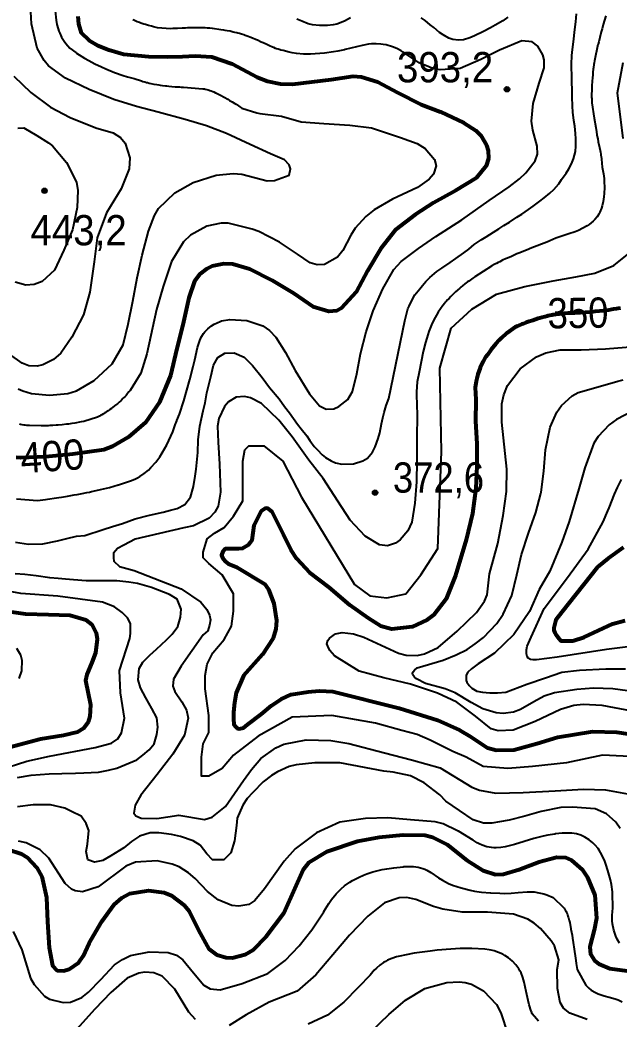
# Model space of a CAD drawing. Header units: metres. Extents: x 549268 to 556659, y 1838059 to 1844558.
# Drawn here: x 554632 to 554969, y 1838457 to 1839018 of the extents above; entities that cross this region are included whole.
import ezdxf
from ezdxf.enums import TextEntityAlignment as Align

# ---------------------------------------------------------------- set-up
doc = ezdxf.new("R2010")
doc.units = ezdxf.units.M
doc.header["$LTSCALE"] = 0.8
for name, color, linetype, lineweight in [('1', 7, 'Continuous', 25), ('2', 7, 'Continuous', 53), ('5', 7, 'Continuous', 13)]:
    doc.layers.add(name, color=color, linetype=linetype, lineweight=lineweight)
doc.layers.add('4', color=7, linetype='Continuous')

msp = doc.modelspace()

# ---------------------------------------------------------------- hatches: boundary and pattern name
at = {"layer": '5'}
for points in [[(554907.41, 1838978.72, 1), (554904.41, 1838978.72, 1)], [(554647.68, 1838921.76, 1), (554644.68, 1838921.76, 1)], [(554833.34, 1838752.35, 1), (554830.34, 1838752.35, 1)]]:
    msp.add_hatch(color=256, dxfattribs=at).paths.add_polyline_path(points)

# ---------------------------------------------------------------- linework, layer by layer
at = {"layer": '1'}
for points in [[(554631.37, 1838810.71), (554634.12, 1838809.52), (554638.92, 1838808.09), (554648.99, 1838807.04), (554659.27, 1838808.05), (554664.15, 1838809.55), (554674, 1838815.31), (554684.11, 1838824.57), (554690.33, 1838835.27), (554693.15, 1838846.99), (554695.77, 1838859.73), (554698.25, 1838872.91), (554701.06, 1838885.67), (554704.54, 1838899.06), (554707.88, 1838907.85), (554710.25, 1838911.85), (554719.4, 1838920.53), (554729.61, 1838926.33), (554742.54, 1838930.47), (554752.18, 1838931.53), (554756.98, 1838931.03), (554771.15, 1838927.26), (554775.26, 1838927.52), (554783.52, 1838930.49), (554784.34, 1838934.05), (554783.63, 1838936.31), (554781.06, 1838939.16), (554773.12, 1838942.54), (554761.7, 1838947.65), (554748.37, 1838953.95), (554737.14, 1838958.23), (554725.15, 1838961.77), (554710.01, 1838965.82), (554697.95, 1838969.07), (554685.18, 1838972.91), (554671.22, 1838978.56), (554658.04, 1838984.92), (554648.47, 1838991.88), (554645.92, 1838994.88), (554642.05, 1839001.75), (554638.86, 1839015.43), (554638.14, 1839029.05)], [(554652.12, 1839022.66), (554652.7, 1839017.55), (554653.18, 1839015.02), (554653.84, 1839012.57), (554654.25, 1839011.37), (554654.72, 1839010.21), (554655.82, 1839007.96), (554657.15, 1839005.81), (554658.15, 1839004.42), (554660.4, 1839001.75), (554663.73, 1838999.32), (554664.26, 1838998.97), (554668.74, 1838996.16), (554671.03, 1838994.84), (554674.53, 1838992.98), (554678.15, 1838991.25), (554680.6, 1838990.18), (554685.57, 1838988.22), (554690.41, 1838986.54), (554692.85, 1838985.78), (554696.56, 1838984.74), (554700.59, 1838983.41), (554701.37, 1838983.17), (554702.59, 1838982.82), (554703.41, 1838982.6), (554703.96, 1838982.46), (554705.05, 1838982.2), (554705.88, 1838982.02), (554707.54, 1838981.68), (554709.21, 1838981.37), (554710.32, 1838981.19), (554711.06, 1838981.07), (554712.55, 1838980.86), (554714.09, 1838980.66), (554714.86, 1838980.57), (554716.01, 1838980.44), (554717.74, 1838980.28), (554719.48, 1838980.15), (554720.35, 1838980.09), (554722.09, 1838980.01), (554722.97, 1838979.98), (554724.28, 1838979.95), (554735.2, 1838979.02), (554735.98, 1838978.89), (554736.42, 1838978.8), (554737.28, 1838978.6), (554738.14, 1838978.36), (554738.7, 1838978.19), (554739.08, 1838978.06), (554739.82, 1838977.79), (554740.65, 1838977.46), (554741.2, 1838977.23), (554742.29, 1838976.74), (554742.83, 1838976.48), (554743.91, 1838975.94), (554744.97, 1838975.37), (554747.08, 1838974.22), (554749.09, 1838973.09), (554750.09, 1838972.52), (554751.57, 1838971.66), (554753.04, 1838970.77), (554753.77, 1838970.32), (554755.21, 1838969.38), (554755.93, 1838968.9), (554756.99, 1838968.16), (554765.49, 1838965.49), (554767.16, 1838965.21), (554779.26, 1838963.65), (554790.36, 1838960.52), (554803.01, 1838959.51), (554817.63, 1838958.59), (554829.91, 1838957.12), (554846.14, 1838951.72), (554855.52, 1838948.21), (554859.94, 1838945.49), (554865.29, 1838939.26), (554866.22, 1838935.76), (554864.64, 1838931.15), (554862.18, 1838928.35), (554855.65, 1838923.67), (554841.66, 1838916.99), (554831.31, 1838911.1), (554826.58, 1838907.37), (554820.61, 1838900.71), (554818.22, 1838896.93), (554813.78, 1838888.29), (554810.78, 1838884.49), (554803.36, 1838880.4), (554799.29, 1838880.12), (554795.42, 1838881.34), (554788.32, 1838886.24), (554778.21, 1838892.95), (554766.5, 1838898.92)], [(554818.02, 1839018.82), (554814.57, 1839017.04), (554810.38, 1839015.18), (554808.26, 1839014.85), (554805.12, 1839014.5), (554802.78, 1839014.53), (554800.54, 1839014.47), (554796.66, 1839014.88), (554794.25, 1839015.46), (554790.62, 1839017.02), (554787.97, 1839018.13)], [(554906.42, 1839019.11), (554903.54, 1839017.2), (554899.22, 1839014.76), (554896.68, 1839013.26), (554892.79, 1839011.15), (554887.63, 1839008.71), (554885.13, 1839007.69), (554881.43, 1839006.44), (554878.74, 1839006.23), (554875.51, 1839006.63), (554873.27, 1839007.41), (554869.99, 1839009.2), (554867.95, 1839010.66), (554864.75, 1839013.4), (554862.8, 1839014.96), (554859.93, 1839017.26), (554857.79, 1839018.81)], [(554942.16, 1838992.82), (554942.29, 1838997.61), (554942.74, 1839001.12), (554943.42, 1839006.81), (554943.84, 1839010.69), (554944.58, 1839016.67), (554944.86, 1839021)], [(554961.39, 1839019.9), (554960.7, 1839017.6), (554959.94, 1839015), (554959.28, 1839012.57), (554958.85, 1839010.95), (554958.02, 1839007.7), (554957.39, 1839005.27), (554957.07, 1839004.05), (554957, 1839003.79), (554954.96, 1838994.78)], [(554763.05, 1839007.34), (554761.42, 1839007.99), (554760.6, 1839008.31), (554758.95, 1839008.91), (554758.13, 1839009.19), (554756.88, 1839009.6), (554755.62, 1839009.98), (554754.78, 1839010.22), (554754.21, 1839010.38), (554753.08, 1839010.67), (554752.23, 1839010.87), (554750.52, 1839011.26), (554748.79, 1839011.6), (554747.63, 1839011.8), (554746.86, 1839011.93), (554745.3, 1839012.16), (554740.55, 1839012.78), (554740.3, 1839012.81), (554739.04, 1839012.94), (554738.19, 1839013.02), (554737.62, 1839013.06), (554736.49, 1839013.12), (554735.64, 1839013.16), (554733.94, 1839013.21), (554732.24, 1839013.22), (554731.1, 1839013.22), (554728.83, 1839013.19), (554726.48, 1839013.14), (554725.3, 1839013.11), (554723.54, 1839013.05), (554720.9, 1839012.93), (554719.13, 1839012.82), (554718.25, 1839012.76), (554716.93, 1839012.66), (554709.74, 1839013.19), (554709.58, 1839013.23), (554707.33, 1839013.8), (554706.2, 1839014.1), (554704.52, 1839014.56), (554702.85, 1839015.05), (554702.01, 1839015.31), (554700.36, 1839015.85), (554699.54, 1839016.14), (554698.32, 1839016.59), (554697.09, 1839017.08), (554696.28, 1839017.43), (554695.74, 1839017.67)], [(554721.96, 1838796.48), (554724.41, 1838803.9), (554727.77, 1838815.81), (554729.73, 1838823.08), (554730.62, 1838826.81), (554732.17, 1838833.77), (554733.19, 1838837.11), (554734.06, 1838839.19), (554734.57, 1838840.18), (554735.45, 1838841.58), (554736.21, 1838842.56), (554737.96, 1838844.34), (554740, 1838845.9), (554741.5, 1838846.84), (554744.82, 1838848.49), (554745.55, 1838848.69), (554750.23, 1838849.51), (554759.82, 1838849.03), (554768.74, 1838845.9), (554772.57, 1838843.29), (554776.02, 1838839.66), (554781.46, 1838830.97), (554786.89, 1838820.95), (554794.96, 1838807.75), (554800.71, 1838801.01), (554804.28, 1838799.27), (554808.63, 1838799.47), (554811.56, 1838800.64), (554816.59, 1838804.64), (554819.22, 1838809.06), (554821.55, 1838819.06), (554823.69, 1838830.29), (554826.92, 1838842.56), (554830.83, 1838854.4), (554836.1, 1838866.68), (554842.36, 1838877.65), (554846.52, 1838882.01), (554856.3, 1838889.42), (554865.89, 1838896.19), (554880.54, 1838905.4), (554895.95, 1838916.32), (554907.08, 1838924.02), (554912.93, 1838928.47), (554916.51, 1838931.83), (554921.66, 1838938.62), (554922.95, 1838942.4), (554922.78, 1838946.75), (554920.35, 1838955.78), (554919.7, 1838960.84), (554920.6, 1838970.82), (554923.92, 1838982.24), (554926.69, 1838990.85), (554926.78, 1838995.31), (554926.08, 1838998.03), (554923.16, 1839002.89), (554920.04, 1839005.28), (554914.26, 1839005.89), (554901.74, 1839000.66), (554891.25, 1838995.51), (554879.6, 1838990.43), (554868.29, 1838989.7), (554864.31, 1838990.47), (554856.65, 1838993.6), (554848.06, 1838999.29), (554847.54, 1838999.64), (554846.41, 1839000.34), (554844.03, 1839001.59), (554841.54, 1839002.61), (554838.1, 1839003.6), (554836.36, 1839003.94), (554835.07, 1839004.12), (554832.46, 1839004.29), (554829.85, 1839004.21), (554828.08, 1839004.03), (554824.5, 1839003.35), (554814.96, 1839000.97), (554814.73, 1839000.92), (554810.98, 1839000.17), (554808.47, 1838999.75), (554803.42, 1838999.06), (554798.2, 1838998.59), (554795.58, 1838998.47), (554791.67, 1838998.52), (554787.8, 1838998.86), (554785.24, 1838999.26), (554783.53, 1838999.58), (554780.13, 1839000.4), (554778.9, 1839000.71), (554778.54, 1839000.82), (554777.33, 1839001.22), (554776.52, 1839001.51), (554775.99, 1839001.7), (554774.93, 1839002.12), (554774.14, 1839002.44), (554772.57, 1839003.11), (554771.01, 1839003.81), (554768.94, 1839004.76), (554767.9, 1839005.24), (554765.75, 1839006.2), (554764.68, 1839006.66), (554763.05, 1839007.34)], [(554697.05, 1838737.6), (554705.08, 1838739.63), (554712.87, 1838741.34), (554716.87, 1838742.49), (554720.75, 1838743.49), (554724.91, 1838745.8), (554728.17, 1838749.86), (554729.8, 1838755.74), (554730.87, 1838761.55), (554731.28, 1838765.58), (554732.26, 1838774.8), (554732.45, 1838782.09), (554733.46, 1838789.75), (554735.37, 1838798.22), (554736.44, 1838802.75), (554737.39, 1838808.41), (554739.68, 1838817.35), (554741.09, 1838823.91), (554743.47, 1838828.16), (554747.47, 1838830.6), (554752.73, 1838830.75), (554758.26, 1838828.37), (554763.04, 1838823.77), (554768.35, 1838816.95), (554772.53, 1838811.28), (554778.06, 1838805.06), (554780.96, 1838800.68), (554783.77, 1838797.14), (554788.34, 1838790.84), (554790.27, 1838788.2), (554793.43, 1838784.15), (554795.22, 1838781.54), (554797.72, 1838778.35), (554799.53, 1838776.4), (554802.09, 1838773.5), (554803.94, 1838772.02), (554807.22, 1838770.23), (554809.58, 1838769.18), (554813.14, 1838768.35), (554819.75, 1838768.61), (554825.01, 1838770.13), (554827.64, 1838771.73), (554830.36, 1838775.12), (554831.9, 1838778.09), (554833.63, 1838782.77), (554834.5, 1838785.96), (554835.35, 1838791.01), (554836.11, 1838794.28), (554837, 1838797.27), (554838.05, 1838801.32), (554839.49, 1838805.22), (554848.45, 1838848.78), (554850.24, 1838855.44), (554850.92, 1838856.92), (554852.81, 1838860.96), (554854.23, 1838863.36), (554856.87, 1838866.65), (554858.51, 1838868.7), (554860.34, 1838870.77), (554862.6, 1838873.18), (554866.45, 1838876.5), (554869.33, 1838878.41), (554874.03, 1838881.55), (554877.16, 1838883.76), (554881.58, 1838886.96), (554884.43, 1838889.05), (554887.44, 1838891.54), (554891.34, 1838894.31), (554894.16, 1838895.93), (554898.35, 1838898.63), (554901.25, 1838900.36), (554904.21, 1838902.37), (554907.29, 1838904.11), (554911.38, 1838906.9), (554914.18, 1838908.7), (554917.92, 1838911.27), (554920.61, 1838913.16), (554924.42, 1838916.01), (554926.74, 1838917.85), (554930.01, 1838920.46), (554932.13, 1838922.47), (554935.05, 1838925.69), (554936.57, 1838928.01), (554939.08, 1838931.57), (554940.58, 1838934.07), (554942.04, 1838936.94), (554943.24, 1838939.7), (554944.29, 1838943.74), (554944.52, 1838946.76), (554944.52, 1838950.97), (554944.3, 1838953.85), (554943.93, 1838958.02), (554943.4, 1838961.14), (554942.97, 1838965.87), (554942.69, 1838969.3), (554942.59, 1838974.43), (554942.57, 1838977.99), (554942.39, 1838983.02), (554942.32, 1838986.29), (554942.05, 1838991.22), (554942.16, 1838992.82)], [(554954.96, 1838994.78), (554954.78, 1838993.49), (554954.66, 1838992.62), (554954.46, 1838990.9), (554954.36, 1838990.04), (554954.19, 1838988.31), (554954.03, 1838986.58), (554953.93, 1838985.43), (554953.76, 1838983.12), (554953.61, 1838980.81), (554953.54, 1838979.65), (554953.47, 1838977.92), (554953.44, 1838976.19), (554953.44, 1838975.32), (554953.45, 1838974.17), (554953.47, 1838973.59), (554953.5, 1838972.72), (554953.59, 1838971.43), (554953.61, 1838971.18), (554954.93, 1838962.43), (554955.71, 1838957.33), (554956.13, 1838954.78), (554956.43, 1838953.08), (554956.58, 1838952.24), (554956.83, 1838950.97), (554957.17, 1838949.31), (554957.88, 1838945.99), (554958.22, 1838944.33), (554958.38, 1838943.5), (554958.57, 1838942.38), (554958.66, 1838941.83), (554958.78, 1838940.99), (554958.94, 1838939.73), (554958.96, 1838939.54), (554959.32, 1838934.97), (554960.09, 1838931.2), (554960.4, 1838928.71), (554960.52, 1838927.04), (554960.6, 1838923.65), (554960.47, 1838920.18), (554960.31, 1838918.43), (554959.93, 1838915.84), (554959.34, 1838913.31), (554958.97, 1838912.09), (554958.03, 1838909.76), (554957.46, 1838908.66), (554956.46, 1838907.1), (554955.19, 1838905.57), (554954.25, 1838904.62), (554952.14, 1838902.92), (554951, 1838902.15), (554948.56, 1838900.76), (554945.99, 1838899.55), (554944.23, 1838898.82), (554940.67, 1838897.52), (554933.41, 1838895.09), (554929.9, 1838893.68), (554929.16, 1838893.34), (554918.97, 1838889.35), (554917.78, 1838888.89), (554915.42, 1838887.93), (554913.07, 1838886.95), (554911.51, 1838886.29), (554908.4, 1838884.94), (554906.2, 1838883.98), (554905.1, 1838883.49), (554903.46, 1838882.74), (554901.83, 1838881.97), (554901.03, 1838881.57), (554899.96, 1838881.02), (554899.43, 1838880.74), (554898.64, 1838880.31), (554897.47, 1838879.64), (554897.25, 1838879.51), (554887.79, 1838873.43), (554886.66, 1838872.68), (554885.92, 1838872.17), (554884.45, 1838871.13), (554883.73, 1838870.6), (554882.31, 1838869.52), (554880.91, 1838868.4), (554879.99, 1838867.64), (554879.39, 1838867.12), (554878.19, 1838866.08), (554877.04, 1838865.03), (554876.47, 1838864.5), (554875.62, 1838863.69), (554874.38, 1838862.46), (554873.17, 1838861.19), (554872.57, 1838860.55), (554871.79, 1838859.68), (554871.41, 1838859.24), (554870.84, 1838858.57), (554870.01, 1838857.56), (554869.89, 1838857.41), (554867.24, 1838853.6), (554864.7, 1838848.88), (554863.57, 1838846.47), (554862.06, 1838842.78), (554860.81, 1838839.08), (554860.09, 1838836.58)], [(554971.15, 1838951.15), (554967.96, 1838976.71), (554971.15, 1838993.75)], [(554628.94, 1838986.13), (554638.61, 1838976.98), (554649.6, 1838968.68), (554660.52, 1838962.97), (554675.04, 1838957.17), (554684.78, 1838954.23), (554688.89, 1838951.69), (554691.54, 1838948.45), (554694.17, 1838940.19), (554693.8, 1838934.13), (554689.25, 1838922.81), (554681.07, 1838909.44), (554675.78, 1838895.4), (554674.16, 1838881.97), (554671.68, 1838864.79), (554668.07, 1838852.2), (554661.63, 1838839.59), (554655.35, 1838830.71), (554651.24, 1838827.1), (554645.34, 1838824.16), (554642.17, 1838823.43), (554637.47, 1838823.54), (554633.59, 1838824.97), (554626.61, 1838830.09)], [(554631.29, 1838956.98), (554634.64, 1838957.03), (554641.91, 1838952.82), (554648.52, 1838948.73), (554650.78, 1838946.92), (554658.55, 1838937.55), (554664.2, 1838926.6), (554664.98, 1838922), (554664.57, 1838912.45), (554661.84, 1838899.79), (554656.99, 1838888.39), (554651.73, 1838877.19), (554644.83, 1838870.9), (554640.48, 1838869.22), (554635.78, 1838868.87), (554629.66, 1838870.4)], [(554766.5, 1838898.92), (554762.89, 1838900.28), (554749.42, 1838903.59), (554745.38, 1838903.57), (554737.42, 1838901.91), (554728.09, 1838896.82), (554724.22, 1838893.2), (554717.48, 1838882.1), (554712.75, 1838868.13), (554709.04, 1838855.11), (554703.72, 1838830.28), (554700.21, 1838819.37), (554694.24, 1838809.73), (554693.79, 1838809.16), (554693.67, 1838809), (554693.41, 1838808.67), (554692.89, 1838808.01), (554692.35, 1838807.37), (554691.98, 1838806.94), (554691.22, 1838806.11), (554690.64, 1838805.51), (554690.24, 1838805.11), (554689.44, 1838804.32), (554689.03, 1838803.94), (554688.19, 1838803.18), (554687.34, 1838802.44), (554686.76, 1838801.96), (554685.6, 1838801.02), (554684.39, 1838800.09), (554683.79, 1838799.64), (554682.86, 1838798.97), (554681.93, 1838798.32), (554681.46, 1838798), (554680.51, 1838797.37), (554680.03, 1838797.07), (554679.3, 1838796.62), (554678.32, 1838796.03), (554677.82, 1838795.75), (554677.07, 1838795.33), (554675.92, 1838794.72), (554668.31, 1838792.35), (554668.1, 1838792.3), (554666.8, 1838792.01), (554665.92, 1838791.83), (554664.17, 1838791.5), (554663.29, 1838791.35), (554661.52, 1838791.08), (554659.75, 1838790.85), (554658.57, 1838790.71), (554656.2, 1838790.46), (554653.87, 1838790.26), (554652.7, 1838790.17), (554650.94, 1838790.05), (554649.19, 1838789.97), (554648.31, 1838789.93), (554646.55, 1838789.88), (554645.67, 1838789.87), (554644.35, 1838789.86), (554637.77, 1838789.95), (554637.6, 1838789.96), (554637.16, 1838789.99), (554636.28, 1838790.07), (554635.4, 1838790.19), (554634.81, 1838790.28), (554633.65, 1838790.49), (554632.78, 1838790.68), (554632.21, 1838790.82)], [(554982.84, 1838603.91), (554959.47, 1838604.98), (554939.29, 1838600.72), (554920.17, 1838598.59), (554906.36, 1838597.52), (554892.55, 1838598.59), (554883, 1838603.91), (554875.56, 1838607.11), (554862.81, 1838613.5), (554855.38, 1838616.69), (554846.88, 1838618.82), (554832.01, 1838623.08), (554807.58, 1838627.34), (554785.28, 1838626.28), (554766.16, 1838615.63), (554752.35, 1838604.98), (554745.98, 1838597.52), (554738.55, 1838593.26), (554734.3, 1838593.26), (554734.3, 1838603.91), (554735.36, 1838611.37), (554738.55, 1838617.76), (554738.55, 1838627.34), (554736.42, 1838642.26), (554736.42, 1838649.71), (554737.48, 1838656.1), (554740.67, 1838662.49), (554747.04, 1838669.95), (554751.29, 1838677.41), (554752.35, 1838685.93), (554752.35, 1838695.51), (554745.98, 1838706.16), (554738.55, 1838712.56), (554735.36, 1838715.75), (554735.36, 1838718.95), (554737.48, 1838726.4), (554741.73, 1838729.6), (554747.04, 1838732.79), (554752.35, 1838739.18), (554757.66, 1838747.71), (554757.66, 1838770.07), (554758.73, 1838776.46), (554760.85, 1838778.59), (554769.35, 1838778.59), (554779.97, 1838770.07), (554790.59, 1838749.84), (554820.33, 1838700.84), (554828.83, 1838694.45), (554838.39, 1838693.38), (554849.01, 1838695.51), (554857.5, 1838706.16), (554867.06, 1838721.08), (554869.19, 1838775.4), (554868.13, 1838822.26), (554874.49, 1838844.63), (554886.18, 1838855.28), (554899.98, 1838863.81), (554915.92, 1838868.07), (554931.85, 1838871.26), (554944.59, 1838873.39), (554955.22, 1838875.52), (554965.84, 1838879.78), (554976.46, 1838888.3)], [(554860.09, 1838836.58), (554858.84, 1838831.51), (554856.55, 1838819.96), (554855.55, 1838814.48), (554855.2, 1838811.73), (554855.06, 1838808.97), (554855.09, 1838807.59), (554855.11, 1838807.23), (554855.39, 1838796.12), (554855.34, 1838782.92), (554855.33, 1838770.24), (554855.01, 1838758.44), (554854.15, 1838746.44), (554852.47, 1838735.82), (554850.29, 1838730.86), (554845.95, 1838725.8), (554843.24, 1838723.95), (554838.81, 1838722.55), (554834.4, 1838723.07), (554826.18, 1838727.85), (554817.93, 1838736.88), (554810.98, 1838747.53), (554802.59, 1838760.34), (554794.7, 1838770.61), (554785.3, 1838783.59), (554777.73, 1838793.06), (554767.96, 1838802.46), (554761.82, 1838805.52), (554758.58, 1838806.28), (554753.89, 1838805.95), (554749.56, 1838803.38), (554747.19, 1838800.67), (554744.09, 1838794.05), (554743.38, 1838789.61), (554743.71, 1838780.77), (554744.51, 1838768.32), (554745.09, 1838752.72), (554743.66, 1838744.86), (554741.92, 1838741.4), (554738.63, 1838737.96), (554729.81, 1838733.66), (554724.37, 1838732.64), (554697.09, 1838726.33), (554690.71, 1838722.84), (554687.23, 1838721.1), (554684.91, 1838718.48), (554684.91, 1838715.86), (554685.2, 1838713.83), (554688.39, 1838710.92), (554696.51, 1838708.59), (554722.91, 1838698.41), (554733.93, 1838690.85), (554737.41, 1838686.78), (554738.86, 1838683.58), (554739.44, 1838680.96), (554738.86, 1838678.05), (554737.99, 1838674.85), (554735.38, 1838672.53), (554722.95, 1838655.01), (554718.71, 1838647.65), (554718.34, 1838643.82), (554719.33, 1838640.74), (554723.29, 1838634.88), (554725.96, 1838630.27), (554726.83, 1838625.71), (554724.79, 1838616.33), (554718.27, 1838605.64), (554709.5, 1838594.13), (554700.26, 1838582.51), (554697.06, 1838576.98), (554696.44, 1838572.55), (554697.48, 1838570.97), (554700.51, 1838569.64), (554709.26, 1838569.44), (554721.69, 1838571.41), (554736.02, 1838568.87), (554740.35, 1838570.15), (554747.85, 1838576.2), (554758, 1838590.87), (554762.51, 1838597.07), (554767.77, 1838603.09), (554776.02, 1838609.14), (554780.55, 1838611.19), (554793.14, 1838613.63), (554807.04, 1838613.26), (554817.18, 1838611.61), (554837.19, 1838606.43), (554852.33, 1838602.47), (554868.3, 1838597.95), (554886.16, 1838587.05), (554890.5, 1838585.37), (554899.69, 1838583.66), (554914.91, 1838584.04), (554932.95, 1838584.98), (554948.83, 1838585.88), (554961.21, 1838585.51), (554973.59, 1838583.25)], [(554976.17, 1838629.78), (554959.27, 1838632.87), (554948.65, 1838633.4), (554943.42, 1838632.82), (554935.94, 1838630.69), (554921.67, 1838623.91), (554909.46, 1838619.02), (554900.99, 1838618.64), (554897.05, 1838619.77), (554888.17, 1838626.86), (554877.67, 1838634.76), (554866.93, 1838639.81), (554851.64, 1838644.91), (554836.83, 1838648.37), (554822.82, 1838652.21), (554809.06, 1838660.82), (554806.41, 1838663.75), (554805.35, 1838666.14), (554804.82, 1838667.47), (554805.35, 1838669.33), (554806.15, 1838670.66), (554809.59, 1838673.06), (554813.31, 1838673.85), (554819.67, 1838673.06), (554825.51, 1838671.19), (554844.95, 1838662.21), (554849.3, 1838661.07), (554855.51, 1838661.04), (554859.64, 1838661.93), (554867.35, 1838665.47), (554877.95, 1838674.57), (554888.78, 1838685.08), (554893.35, 1838691.48), (554894.79, 1838695.04), (554896.04, 1838706.74), (554900.83, 1838723.84), (554903.85, 1838739.5), (554905.7, 1838752.93), (554905.9, 1838765.46), (554902.96, 1838791.92), (554903.05, 1838802.24), (554904.04, 1838807.24), (554906.18, 1838812.58), (554913.25, 1838821.91), (554922.47, 1838828.54), (554927.65, 1838830.78), (554935.8, 1838832.57), (554947.58, 1838832.55), (554961.18, 1838833.11), (554977.51, 1838834.35)], [(554981.85, 1838639.94), (554965.34, 1838642.19), (554954.46, 1838642.57), (554945.08, 1838641.82), (554932.59, 1838640.03), (554926.69, 1838638.06), (554921.04, 1838634.94), (554913.57, 1838630.61), (554909.59, 1838629.15), (554903.81, 1838628.49), (554899.87, 1838628.83), (554892.4, 1838630.96), (554885.78, 1838634.59), (554876.81, 1838640.02), (554871.21, 1838642.34), (554860.1, 1838645.31), (554855, 1838647.93), (554853.95, 1838648.72), (554853.04, 1838650.03), (554852.78, 1838650.95), (554853.3, 1838651.87), (554853.95, 1838652.79), (554855.52, 1838654.1), (554870.04, 1838658.35), (554877.42, 1838661.35), (554883.6, 1838664.35), (554887.98, 1838667.55), (554892.77, 1838671.14), (554900.14, 1838678.94), (554903.81, 1838684.25), (554908.61, 1838694.71), (554911.34, 1838706.23), (554914.1, 1838717.63), (554918.07, 1838729.67), (554922.05, 1838741.25), (554924.88, 1838751.8), (554925.05, 1838752.64), (554926.52, 1838764.46), (554927.61, 1838776.34), (554930.2, 1838789.08), (554933.94, 1838797.5), (554936.59, 1838801.28), (554942.46, 1838806.67), (554945.9, 1838808.61), (554957.17, 1838811.83), (554968.08, 1838814.93), (554971.19, 1838815.68)], [(554630.51, 1838748.81), (554642.25, 1838748), (554646.84, 1838748.53), (554647.88, 1838748.67), (554649.14, 1838748.85), (554651.65, 1838749.22), (554654.16, 1838749.61), (554655.82, 1838749.87), (554659.16, 1838750.43), (554662.79, 1838751.06), (554664.61, 1838751.38), (554667.33, 1838751.88), (554670.04, 1838752.4), (554671.4, 1838752.67), (554672.67, 1838752.94), (554675.2, 1838753.48), (554677.72, 1838754.05), (554679.4, 1838754.44), (554682.76, 1838755.26), (554687.52, 1838756.72), (554687.78, 1838756.81), (554694.97, 1838759.21), (554697.3, 1838760.17), (554698.43, 1838760.71), (554699.73, 1838761.43), (554702.22, 1838763.08), (554704.54, 1838764.99), (554705.99, 1838766.38), (554708.65, 1838769.38), (554710.94, 1838772.52), (554712.32, 1838774.7), (554714.82, 1838779.21), (554717.15, 1838784.06), (554718.21, 1838786.54), (554719.63, 1838790.34), (554720.47, 1838792.58), (554720.57, 1838792.83), (554721.96, 1838796.48)], [(554976.8, 1838798.18), (554967.45, 1838793.45), (554963.22, 1838790.33), (554957.08, 1838783.81), (554954.68, 1838780.04), (554949.69, 1838766.27), (554946.24, 1838754.43), (554940.87, 1838736.22), (554936.71, 1838724.52), (554929.99, 1838708.33), (554924.05, 1838698.05), (554918.47, 1838685.65), (554909.83, 1838672.68), (554898.93, 1838662.33), (554889.78, 1838656.35), (554885.99, 1838653.55), (554884, 1838651.55), (554883, 1838649.95), (554883, 1838648.95), (554883, 1838646.96), (554883.4, 1838645.96), (554884.59, 1838644.16), (554886.19, 1838642.56), (554888.98, 1838640.96), (554892.17, 1838640.36), (554896.35, 1838639.96), (554900.54, 1838639.96), (554905.32, 1838640.36), (554917.01, 1838644.79), (554927.47, 1838648.49), (554936.71, 1838651.58), (554946.56, 1838652.81), (554961.34, 1838653.43), (554972.43, 1838653.43)], [(554973.85, 1838665.84), (554961.71, 1838664.27), (554934.01, 1838659.98), (554922.47, 1838658.55), (554920.67, 1838658.55), (554919.08, 1838658.75), (554917.88, 1838659.55), (554917.28, 1838660.35), (554916.89, 1838661.95), (554916.89, 1838664.15), (554917.28, 1838666.15), (554919.48, 1838671.34), (554926.74, 1838687.42), (554939.9, 1838704.75), (554951.55, 1838720.55), (554959.97, 1838735.99), (554962.58, 1838742.22), (554963.25, 1838743.91), (554966.3, 1838751.44), (554967.92, 1838755.17), (554970.15, 1838759.81)], [(554629.85, 1838724.5), (554637.22, 1838723.47), (554645.32, 1838723.65), (554653.55, 1838725.26), (554658.67, 1838726.54), (554664.08, 1838727.85), (554668.87, 1838728.37), (554679.19, 1838731.65), (554684.41, 1838733.36), (554689.92, 1838735.11), (554697.05, 1838737.6)], [(554631.02, 1838592.51), (554638.66, 1838593.78), (554648.91, 1838594.48), (554655.96, 1838594.7), (554663.58, 1838594.97), (554668.24, 1838595.06), (554676.53, 1838595.55), (554682.22, 1838596.6), (554686.91, 1838597.69), (554693.53, 1838600.54), (554698.13, 1838602.46), (554701.51, 1838605.1), (554704.9, 1838607.94), (554707.81, 1838611.47), (554709.37, 1838616.62), (554709.91, 1838620.81), (554709.19, 1838626), (554706.48, 1838631.26), (554703.11, 1838637.3), (554700.08, 1838642.8), (554698.87, 1838647.37), (554699.31, 1838653.68), (554701.35, 1838657.18), (554705.32, 1838661.18), (554709.08, 1838664.59), (554714.77, 1838669.77), (554717.84, 1838672.96), (554721.06, 1838677.3), (554722.63, 1838682.46), (554722.98, 1838687.05), (554720.67, 1838692.49), (554716.39, 1838695.16), (554706.26, 1838699.17), (554698.48, 1838701.3), (554693.54, 1838702.18), (554686.91, 1838702.88), (554681.79, 1838702.88), (554676.1, 1838702.82), (554669.53, 1838702.96), (554662.5, 1838703.46), (554657.9, 1838703.81), (554653.87, 1838704.22), (554649.27, 1838704.57), (554641.46, 1838705.7), (554635.11, 1838706.43), (554629.8, 1838706.84)], [(554621.01, 1838596.71), (554636.23, 1838601.6), (554649.01, 1838604.42), (554674.69, 1838609.3), (554683.79, 1838611.74), (554687.35, 1838614.2), (554689.53, 1838617.51), (554691.16, 1838625.77), (554688.86, 1838639.96), (554688.29, 1838652.56), (554694.19, 1838670.49), (554694.48, 1838673.4), (554694.48, 1838676.31), (554694.48, 1838678.92), (554692.74, 1838682.12), (554689.84, 1838685.03), (554685.49, 1838688.23), (554678.82, 1838690.85), (554653.77, 1838694.19), (554632.89, 1838695.73), (554622.71, 1838697.71)], [(554630.48, 1838664.99), (554632.65, 1838661.33), (554633.38, 1838658.38), (554633.28, 1838652.33), (554631.7, 1838648)], [(554841.94, 1838595.58), (554836.79, 1838596.14), (554812.01, 1838600.71), (554804.74, 1838600.71), (554797.95, 1838600.71), (554787.59, 1838599.59), (554783.58, 1838598.73), (554777.12, 1838595.75), (554773.67, 1838593.67), (554768.98, 1838590.04), (554763.26, 1838584.17), (554759.96, 1838580.7), (554757.53, 1838577.03), (554754.39, 1838569.61), (554753.98, 1838565.6), (554752.95, 1838557), (554750.87, 1838550.26), (554746.92, 1838546.29), (554740.55, 1838546.29), (554737.35, 1838549.62), (554733.57, 1838554.44), (554729.75, 1838556.99), (554722.54, 1838559.45), (554717.6, 1838560.6), (554710.43, 1838561.51), (554705.61, 1838561.54), (554699.46, 1838559.59), (554694.98, 1838556.55), (554690.69, 1838553.1), (554683.42, 1838548.48), (554678.88, 1838546), (554674.32, 1838545.07), (554670.5, 1838546.35), (554669.57, 1838550.91), (554670.38, 1838555.11), (554671.1, 1838562.69), (554669.52, 1838566.76), (554666.82, 1838570.71), (554661.42, 1838573.51), (554657.69, 1838575.22), (554649.55, 1838577.15), (554639.92, 1838577.22), (554631, 1838575.95)], [(554969.43, 1838563.79), (554967.04, 1838567.49), (554961.86, 1838572.15), (554955.46, 1838574.99), (554942.63, 1838575.83), (554936.13, 1838575.68), (554925.07, 1838573.33), (554915.87, 1838570.76), (554907.2, 1838568.53), (554901.64, 1838567.63), (554897.48, 1838566.89), (554892.66, 1838566.92), (554886.94, 1838568.7), (554871.63, 1838579.18), (554868.13, 1838582.76), (554859.31, 1838589.57), (554851.67, 1838593.4), (554841.94, 1838595.58)], [(554878.6, 1838562.38), (554878.19, 1838562.63), (554870.01, 1838566.44), (554865.66, 1838567.6), (554851.63, 1838568.71), (554838.91, 1838569.78), (554826.47, 1838569.47), (554812.11, 1838567.39), (554798.88, 1838561.5), (554786.92, 1838552.43), (554780.76, 1838545.58), (554769.74, 1838530.11), (554764.23, 1838523.46), (554760.87, 1838521.24), (554755.35, 1838520.2), (554751.38, 1838520.69), (554743.76, 1838523.77), (554737.74, 1838528.53), (554730.83, 1838535.73), (554727.15, 1838539.01), (554721.83, 1838542.3), (554717.91, 1838543.93), (554709.47, 1838545.78), (554697.26, 1838544.94), (554691.79, 1838542.77), (554676.25, 1838531.08), (554667.54, 1838528.43), (554663.47, 1838528.82), (554661.34, 1838529.77), (554657.78, 1838533.02), (554648.71, 1838547.21), (554643.81, 1838551.97), (554635.94, 1838555.88), (554631.6, 1838556.72)], [(554969.03, 1838499.45), (554967.73, 1838501.75), (554967.01, 1838503.38), (554965.91, 1838506.76), (554965.19, 1838510.31), (554965, 1838512.09), (554964.94, 1838514.79), (554965.14, 1838517.57), (554965.35, 1838519), (554965.09, 1838528.03), (554965.06, 1838528.39), (554964.53, 1838532.4), (554963.99, 1838535.05), (554962.61, 1838540.3), (554961.5, 1838543.81), (554960.87, 1838545.53), (554959.79, 1838548.05), (554958.49, 1838550.47), (554957.74, 1838551.63), (554957.02, 1838552.62), (554955.44, 1838554.5), (554954.13, 1838555.8), (554951.99, 1838557.55), (554949.7, 1838559), (554948.5, 1838559.6), (554947.33, 1838560.09), (554944.9, 1838560.82), (554942.36, 1838561.24), (554940.6, 1838561.34), (554939.4, 1838561.34), (554936.9, 1838561.18), (554933.15, 1838560.85), (554932.71, 1838560.79), (554928.78, 1838560.11), (554926.18, 1838559.54), (554921.05, 1838558.21), (554910.16, 1838554.98), (554904.97, 1838553.64), (554902.36, 1838553.2), (554899.78, 1838553.01), (554898.49, 1838553.04), (554897.18, 1838553.16), (554894.57, 1838553.68), (554892.01, 1838554.56), (554890.32, 1838555.33), (554889.2, 1838555.92), (554886.98, 1838557.27), (554878.6, 1838562.38)], [(554628.56, 1838505.99), (554633.41, 1838495.72), (554638.31, 1838479.98), (554640.47, 1838476.33), (554646.27, 1838469.8), (554648.99, 1838468.12), (554656.76, 1838466.17), (554660.73, 1838466.46), (554667.15, 1838469.09), (554670.97, 1838471.99), (554677.88, 1838479.16), (554685.59, 1838487.3), (554689.91, 1838490.45), (554694.53, 1838492.53), (554704.96, 1838494.59), (554715.67, 1838494.36), (554720.38, 1838492.71), (554723.85, 1838490.13), (554729.78, 1838482.92), (554735.72, 1838476.03), (554739.18, 1838473.89), (554744.81, 1838473.3), (554757.24, 1838476.9), (554771.53, 1838482.54), (554781.37, 1838489.76), (554789.19, 1838497.97), (554796.24, 1838506.98), (554802.98, 1838517.06), (554803.13, 1838517.32), (554805.91, 1838521.87), (554807.42, 1838524.07), (554809.91, 1838527.19), (554812.71, 1838530.03), (554814.74, 1838531.76), (554817.62, 1838533.82), (554819.13, 1838534.75), (554822.83, 1838536.65), (554825.39, 1838537.73), (554827.13, 1838538.37), (554830.65, 1838539.49), (554835.75, 1838540.78), (554838.34, 1838541.28), (554842.28, 1838541.83), (554847.61, 1838542.46), (554847.98, 1838542.49), (554851.55, 1838542.59), (554853.34, 1838542.49)], [(554853.34, 1838542.49), (554855.99, 1838542.13), (554858.56, 1838541.46), (554859.79, 1838541), (554860.95, 1838540.47), (554863.19, 1838539.2), (554867.5, 1838536.27), (554869.69, 1838534.86), (554873.06, 1838533.1), (554875.39, 1838532.12), (554880.19, 1838530.51), (554885.19, 1838529.24), (554887.72, 1838528.75), (554891.59, 1838528.22), (554896.57, 1838527.85), (554896.84, 1838527.83), (554901.93, 1838527.54), (554904.48, 1838527.49), (554908.31, 1838527.6), (554912.18, 1838527.96), (554917.31, 1838528.39), (554919.85, 1838528.38), (554921.19, 1838528.28), (554923.87, 1838527.84), (554926.51, 1838527.15), (554928.27, 1838526.57), (554931.75, 1838525.13), (554937.73, 1838519.56), (554937.96, 1838519.23), (554938.21, 1838518.85), (554938.38, 1838518.59), (554938.68, 1838518.06), (554938.83, 1838517.79), (554939.11, 1838517.25), (554939.36, 1838516.69), (554939.53, 1838516.32), (554939.83, 1838515.56), (554940.14, 1838514.69), (554940.33, 1838514.1), (554940.45, 1838513.71), (554940.68, 1838512.91), (554940.83, 1838512.31), (554941.12, 1838511.09), (554941.37, 1838509.86), (554941.53, 1838509.04), (554941.83, 1838507.4), (554942.42, 1838504.06), (554942.7, 1838502.4), (554943.12, 1838499.91), (554943.7, 1838496.19), (554943.89, 1838494.92), (554944.25, 1838492.37), (554944.6, 1838489.81), (554944.82, 1838488.1), (554945.23, 1838484.69), (554950.1, 1838476.05), (554950.37, 1838475.72), (554951.25, 1838474.77), (554951.89, 1838474.19), (554953.26, 1838473.14), (554955.53, 1838471.81), (554957.15, 1838471.07), (554960.56, 1838469.88), (554963.19, 1838469.15), (554966.64, 1838468.21), (554968.29, 1838467.66), (554970.61, 1838466.65)], [(554950.89, 1838456.66), (554941.24, 1838460.3), (554937.62, 1838463.11), (554935.85, 1838466.27), (554934.28, 1838474), (554934.16, 1838484.72), (554935.11, 1838490.1), (554932.64, 1838498.11), (554930.76, 1838500.78), (554924.74, 1838507.84), (554921.19, 1838510.8), (554917.54, 1838513), (554909.47, 1838515.84), (554895.02, 1838516.85), (554880.7, 1838516.92), (554869.96, 1838518.53), (554864.73, 1838520.12), (554854.81, 1838524.01), (554849.73, 1838525.08), (554845.43, 1838524.94), (554837.17, 1838522.14), (554827.82, 1838514.6), (554817.53, 1838503.98), (554808.14, 1838492.9), (554798.47, 1838481.79), (554788.02, 1838472.57), (554772.42, 1838466.46), (554759.49, 1838459.23), (554749.81, 1838453.31)], [(554923.64, 1838455.76), (554922.43, 1838457.09), (554920.12, 1838459.92), (554919.6, 1838461.11), (554919.49, 1838461.38), (554918.31, 1838464.96), (554917.71, 1838467.4), (554916.73, 1838472.39), (554915.6, 1838477.73), (554914.82, 1838480.32), (554913.81, 1838482.81), (554913.2, 1838484.01), (554912.51, 1838485.17), (554910.89, 1838487.36), (554909.02, 1838489.36), (554907.65, 1838490.57), (554906.69, 1838491.32), (554904.7, 1838492.65), (554903.57, 1838493.29), (554901.22, 1838494.36), (554898.76, 1838495.18), (554897.04, 1838495.59), (554895.86, 1838495.8), (554893.4, 1838496.08), (554886.13, 1838496.53), (554885.92, 1838496.54), (554882.09, 1838496.59), (554879.53, 1838496.51), (554874.42, 1838496.19), (554866.62, 1838495.53), (554862.74, 1838495.12), (554856.78, 1838494.35), (554853.8, 1838493.88), (554849.32, 1838493.07), (554845.7, 1838492.29), (554843.92, 1838491.82), (554841.31, 1838490.98), (554838.81, 1838489.94), (554837.61, 1838489.32), (554836.54, 1838488.68), (554834.49, 1838487.23), (554832.58, 1838485.56), (554831.38, 1838484.32), (554829.12, 1838481.59), (554822.53, 1838474.76), (554822.37, 1838474.59), (554814.35, 1838466.45), (554805.13, 1838459.07), (554794.18, 1838454.13)], [(554730.95, 1838456.66), (554727.22, 1838460.8), (554719.4, 1838473.77), (554712.19, 1838480.94), (554707.63, 1838482.94), (554702.56, 1838483.3), (554699.13, 1838482.68), (554692.69, 1838479.88), (554683.39, 1838471.78), (554674.38, 1838462.44), (554662.53, 1838449.24)], [(554829.57, 1838449.98), (554839.55, 1838459.57), (554848.91, 1838467.55), (554859.72, 1838474.14), (554872.1, 1838477.46), (554879.13, 1838477.86), (554882.34, 1838477.47), (554885.96, 1838476.43), (554892.63, 1838472.75), (554899.99, 1838465.13), (554902.36, 1838460.42), (554906.3, 1838448.38)]]:
    msp.add_lwpolyline(points, dxfattribs=at)
at = {"layer": '2'}
for points in [[(554664.94, 1839019.73), (554665.21, 1839015.49), (554666.79, 1839010.44), (554671.03, 1839006.2), (554676.06, 1839003.28), (554682.41, 1839000.89), (554690.62, 1838998.5), (554704.65, 1838997.17), (554715.24, 1838996.91), (554723.71, 1838997.17), (554730.85, 1838997.44), (554740.12, 1838996.91), (554751.5, 1838992.92), (554765.53, 1838985.49), (554771.35, 1838983.37), (554778.77, 1838981.78), (554785.38, 1838981.51), (554807.2, 1838984.2), (554819.44, 1838986.02), (554824.1, 1838985.64), (554833.16, 1838982.94), (554844.49, 1838976.89), (554857.78, 1838970.12), (554868.62, 1838965.98), (554881.74, 1838959.85), (554888.38, 1838955.55), (554891.22, 1838952.75), (554894.47, 1838947.37), (554895.37, 1838944.38), (554895.55, 1838939.85), (554894.23, 1838935.77), (554888.61, 1838928.88), (554877.23, 1838921.83), (554864.69, 1838915.02), (554854.55, 1838908.48), (554843.35, 1838899.76), (554835.14, 1838889.31), (554827.63, 1838876.79), (554821.21, 1838864.95), (554812.94, 1838855.89), (554810.11, 1838854.46), (554805.86, 1838853.93), (554797.15, 1838856.59), (554786.12, 1838864.08), (554773.99, 1838871.44), (554761.59, 1838877.84), (554751.98, 1838880.62), (554746.94, 1838880.81), (554740.32, 1838879.41), (554737.27, 1838878), (554733.36, 1838875.01), (554730.52, 1838871.07), (554727.16, 1838861.61), (554723.86, 1838846.55), (554720.56, 1838833.18), (554716.97, 1838818.19), (554710.86, 1838803.2), (554702.85, 1838791.74), (554693.38, 1838783.49), (554684.39, 1838778.2), (554679.56, 1838776.36), (554662.14, 1838773.97), (554646.67, 1838772.55), (554632.99, 1838771.89), (554630.34, 1838772.15)], [(554969.63, 1838855.93), (554968.32, 1838855.69), (554967.45, 1838855.54), (554965.7, 1838855.25), (554964.82, 1838855.11), (554963.07, 1838854.85), (554961.31, 1838854.61), (554960.14, 1838854.46), (554957.79, 1838854.19), (554955.45, 1838853.94), (554954.28, 1838853.83), (554952.52, 1838853.67), (554949.88, 1838853.47), (554947.23, 1838853.31), (554945.91, 1838853.24), (554945.68, 1838853.23), (554945.44, 1838853.22), (554943.74, 1838853.15), (554941.46, 1838853.06), (554940.33, 1838853), (554938.63, 1838852.91), (554937.78, 1838852.85), (554936.08, 1838852.7), (554935.24, 1838852.61), (554933.97, 1838852.45), (554932.61, 1838852.24), (554931.7, 1838852.09), (554931.09, 1838851.97), (554929.89, 1838851.73), (554928.99, 1838851.53), (554928.39, 1838851.39), (554927.19, 1838851.09), (554925.41, 1838850.61), (554924.22, 1838850.27), (554923.44, 1838850.04), (554921.87, 1838849.55)], [(554921.87, 1838849.55), (554920.35, 1838849.06), (554919.59, 1838848.8), (554918.45, 1838848.41), (554916.76, 1838847.8), (554915.08, 1838847.16), (554914.25, 1838846.83), (554912.58, 1838846.15), (554911.75, 1838845.79), (554910.51, 1838845.24), (554905.78, 1838841.84), (554905.52, 1838841.62), (554902.78, 1838839.15), (554901.47, 1838837.86), (554899.58, 1838835.84), (554896.93, 1838832.64), (554894.87, 1838829.78), (554893.91, 1838828.3), (554892.59, 1838826.02), (554890.88, 1838822.48), (554889.58, 1838818.93), (554888.91, 1838816.49), (554888.54, 1838814.83), (554888, 1838811.43), (554888.38, 1838804.69), (554888.38, 1838804.35), (554888.29, 1838792.54), (554888.93, 1838779.71), (554889.03, 1838767.15), (554888.36, 1838754.84), (554886.47, 1838740.73), (554882.93, 1838725.79), (554876.94, 1838705.95), (554871.74, 1838692.75), (554864.76, 1838683.73), (554861.07, 1838680.89), (554852.69, 1838676.98), (554841.15, 1838675.71), (554835.12, 1838677.47), (554827.93, 1838681.95), (554817.59, 1838689.21), (554805.97, 1838699.04), (554795.22, 1838707.4), (554787.84, 1838715.27), (554784.72, 1838720.03), (554780.33, 1838728.83), (554774.06, 1838741.61), (554771.68, 1838743.51), (554770.41, 1838743.6), (554767.81, 1838741.92), (554763.84, 1838734), (554762.64, 1838725.75), (554761.77, 1838724.3), (554760.61, 1838722.84), (554757.42, 1838721.1), (554755.1, 1838720.81), (554751.04, 1838720.81), (554747.56, 1838720.81), (554746.4, 1838719.35), (554745.53, 1838717.32), (554746.11, 1838715.86), (554747.56, 1838713.83), (554749.59, 1838712.37), (554754.23, 1838710.63), (554769.7, 1838701.17), (554771.97, 1838698.08), (554775.04, 1838690.22), (554776.48, 1838680.53), (554776.06, 1838675.81), (554774.52, 1838670.69), (554768.66, 1838661.46), (554758, 1838649.55), (554753.9, 1838640.09), (554752.84, 1838634.5), (554752.31, 1838629.19), (554752.31, 1838625.46), (554752.57, 1838622.27), (554753.37, 1838621.21), (554754.43, 1838620.14), (554755.49, 1838619.88), (554757.88, 1838620.41), (554760.26, 1838622.27), (554767.86, 1838628.03), (554773.66, 1838632.97), (554779.17, 1838636.46), (554784.68, 1838639.08), (554794.25, 1838640.53), (554800.63, 1838641.12), (554808.17, 1838640.82), (554845.37, 1838631.49), (554866.79, 1838624.72), (554879.42, 1838619.15), (554885.33, 1838615.52), (554894.99, 1838609.24), (554899.79, 1838607.91), (554910.02, 1838608.11), (554922.8, 1838611.49), (554934.45, 1838615.07), (554953.98, 1838618.33), (554967.51, 1838617.95), (554980.29, 1838616.07)], [(554971.27, 1838721.66), (554962.75, 1838715.48), (554956.78, 1838710.58), (554936.65, 1838685.33), (554933.25, 1838680.95), (554932.28, 1838676.58), (554932.28, 1838675.12), (554932.77, 1838673.66), (554933.25, 1838672.69), (554935.19, 1838670.25), (554936.16, 1838669.28), (554942.95, 1838669.28), (554949.25, 1838671.23), (554965.39, 1838678.69), (554972.26, 1838680.58)], [(554623.67, 1838686.09), (554635.59, 1838684.43), (554648.52, 1838684.02), (554660.45, 1838683.63), (554669.36, 1838681.02), (554672.77, 1838678.34), (554675.15, 1838673.73), (554675.73, 1838670.08), (554674.81, 1838662.44), (554672.69, 1838657.01), (554669.88, 1838650.29), (554669.3, 1838646.97), (554672.09, 1838633.27), (554671.73, 1838626.64), (554670.7, 1838623.6), (554668.04, 1838619.94), (554664.79, 1838617.99), (554656.85, 1838616.16), (554643.93, 1838614.03), (554626.34, 1838609.26)], [(554625.21, 1838552.27), (554633.34, 1838549.61), (554636.57, 1838547.52), (554641.82, 1838542.05), (554644.63, 1838536.85), (554647.37, 1838525.12), (554647.88, 1838511.45), (554648.77, 1838496.97), (554650.75, 1838487.04), (554653.3, 1838484.17), (554657.12, 1838483.95), (554660.04, 1838484.96), (554665.39, 1838488.76), (554667.94, 1838492.19), (554671.27, 1838499.59), (554678.42, 1838511.7), (554685.29, 1838521.2), (554689.55, 1838524.96), (554694.17, 1838527.34), (554704.65, 1838529.17), (554713.47, 1838527.88), (554717.58, 1838526.21), (554724.69, 1838520.94), (554727.45, 1838517.54), (554732.6, 1838506.78), (554738.53, 1838496.44), (554742.9, 1838492.92), (554748, 1838491.41), (554751.7, 1838491.32), (554758.87, 1838493.12), (554763.3, 1838495.86), (554770.62, 1838503.34), (554780.51, 1838516.31), (554786.76, 1838530.16), (554791.47, 1838540.71), (554794.88, 1838545.07), (554804.7, 1838550.96), (554821.89, 1838556.82), (554834.1, 1838559.02), (554847.66, 1838560.4), (554859.72, 1838560.18), (554864.1, 1838558.98), (554872.33, 1838554.92), (554883.35, 1838546.08), (554892.48, 1838540.3)], [(554892.48, 1838540.3), (554899.38, 1838538.09), (554903.87, 1838538.24), (554912.8, 1838540.84), (554923.93, 1838545.18), (554933.95, 1838547.88), (554938.82, 1838547.53), (554942.22, 1838546.06), (554948.04, 1838540.91), (554951.18, 1838536.43), (554955.14, 1838526.55), (554956.15, 1838513.59), (554954.91, 1838506.85), (554952.4, 1838497.49), (554952.72, 1838493.3), (554955.09, 1838489.8), (554957.57, 1838487.9), (554963.65, 1838485.31), (554983.2, 1838482.65)]]:
    msp.add_lwpolyline(points, dxfattribs=at)
at = {"layer": '5'}
for centre in [(554905.91, 1838978.72), (554646.18, 1838921.76), (554831.84, 1838752.35)]:
    msp.add_circle(centre, 1.5, dxfattribs=at)

# ---------------------------------------------------------------- texts
at = {"layer": '4'}
for s, rotation, width, p in [('350', 0.847, 0.9, (554945.88, 1838844.73)), ('400', 3.867, 0.95, (554651.14, 1838764.42))]:
    msp.add_text(s, height=17, rotation=rotation, dxfattribs=dict(at, width=width)).set_placement(p, align=Align.CENTER)
at = {"layer": '5'}
for s, width, p in [('393,2', 0.95, (554844.12, 1838982.62)), ('443,2', 0.95, (554638.31, 1838891.15)), ('372,6', 0.9, (554841.84, 1838752.35))]:
    msp.add_text(s, height=17, dxfattribs=dict(at, width=width)).set_placement(p)

doc.saveas('drawing.dxf')
